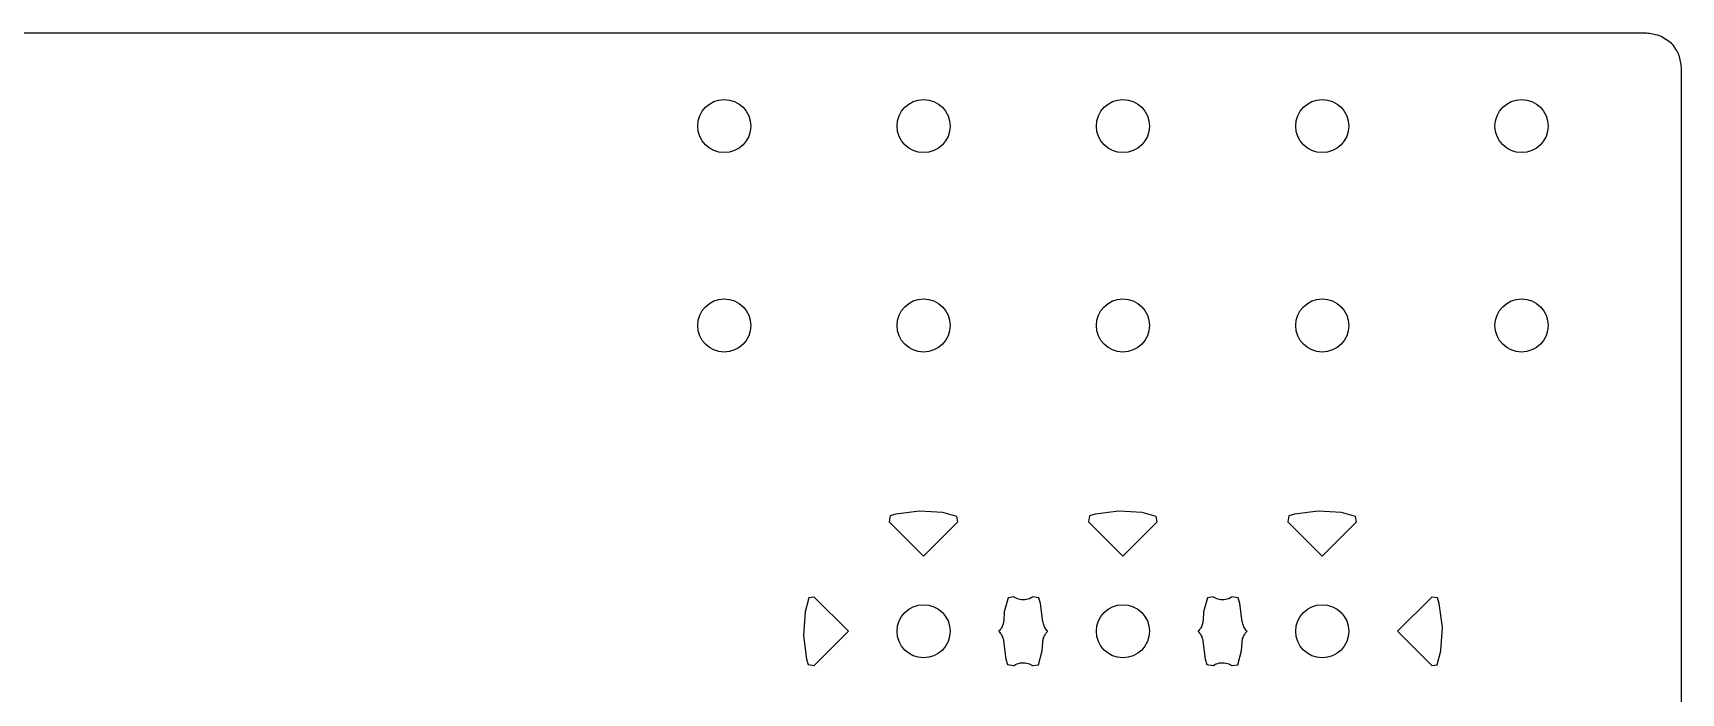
# Model space of a CAD drawing. Extents: x 1.67 to 6.2, y -5.98 to -1.89.
# Drawn here: x 2.5038 to 2.9921, y -4.9592 to -4.7638 of the extents above; entities that cross this region are included whole.
import ezdxf

# ---------------------------------------------------------------- set-up
doc = ezdxf.new("R2010")
doc.units = 0
doc.header["$MEASUREMENT"] = 0
doc.layers.add('BLACK', color=7, linetype='CONTINUOUS')

msp = doc.modelspace()

# ---------------------------------------------------------------- linework, layer by layer
at = {"layer": 'BLACK', "linetype": 'CONTINUOUS'}
for p, q in [((2.48488, -4.76378), (2.9818, -4.76378)), ((2.9818, -4.76378), (2.9818, -4.76378)), ((2.9818, -4.76378), (2.9818, -4.76378)), ((2.9818, -4.76378), (2.9818, -4.76378)), ((2.9818, -4.76378), (2.98187, -4.76378)), ((2.98187, -4.76378), (2.98231, -4.76383)), ((2.98231, -4.76383), (2.98276, -4.76387)), ((2.98276, -4.76387), (2.98509, -4.76434)), ((2.98509, -4.76434), (2.9851, -4.76434)), ((2.9851, -4.76434), (2.9851, -4.76434)), ((2.9851, -4.76434), (2.9851, -4.76434)), ((2.9851, -4.76434), (2.98516, -4.76435)), ((2.98516, -4.76435), (2.98559, -4.76449)), ((2.98559, -4.76449), (2.98602, -4.76462)), ((2.98602, -4.76462), (2.98604, -4.76463)), ((2.98604, -4.76463), (2.98607, -4.76464)), ((2.98607, -4.76464), (2.98647, -4.76486)), ((2.98647, -4.76486), (2.98686, -4.76507)), ((2.98686, -4.76507), (2.98843, -4.76612)), ((2.98843, -4.76612), (2.98844, -4.76612)), ((2.98844, -4.76612), (2.98844, -4.76612)), ((2.98844, -4.76612), (2.98844, -4.76612)), ((2.98844, -4.76612), (2.98849, -4.76616)), ((2.98849, -4.76616), (2.98883, -4.76645)), ((2.98883, -4.76645), (2.98918, -4.76673)), ((2.98918, -4.76673), (2.9892, -4.76676)), ((2.9892, -4.76676), (2.98922, -4.76678)), ((2.98922, -4.76678), (2.9895, -4.76713)), ((2.9895, -4.76713), (2.98979, -4.76748)), ((2.98979, -4.76748), (2.99083, -4.76904)), ((2.99083, -4.76904), (2.99084, -4.76905)), ((2.99084, -4.76905), (2.99084, -4.76905)), ((2.99084, -4.76905), (2.99084, -4.76905)), ((2.99084, -4.76905), (2.99087, -4.7691)), ((2.99087, -4.7691), (2.99108, -4.7695)), ((2.99108, -4.7695), (2.99129, -4.7699)), ((2.99129, -4.7699), (2.9913, -4.76993)), ((2.9913, -4.76993), (2.99131, -4.76995)), ((2.99131, -4.76995), (2.99144, -4.77039)), ((2.99144, -4.77039), (2.99157, -4.77082)), ((2.99157, -4.77082), (2.99203, -4.77315)), ((2.99203, -4.77315), (2.99204, -4.77321)), ((2.99204, -4.77321), (2.99208, -4.77366)), ((2.99208, -4.77366), (2.99213, -4.77411)), ((2.99213, -4.77411), (2.99213, -5.12747)), ((2.75785, -4.90679), (2.75756, -4.90852)), ((2.75948, -4.9063), (2.75785, -4.90679)), ((2.76648, -4.90536), (2.75948, -4.9063)), ((2.77345, -4.9058), (2.76648, -4.90536)), ((2.7776, -4.90691), (2.77345, -4.9058)), ((2.77787, -4.90852), (2.7776, -4.90691)), ((2.81691, -4.90679), (2.81662, -4.90852)), ((2.81853, -4.9063), (2.81691, -4.90679)), ((2.82554, -4.90536), (2.81853, -4.9063)), ((2.8325, -4.9058), (2.82554, -4.90536)), ((2.83666, -4.90691), (2.8325, -4.9058)), ((2.83693, -4.90852), (2.83666, -4.90691)), ((2.87596, -4.90679), (2.87567, -4.90852)), ((2.87759, -4.9063), (2.87596, -4.90679)), ((2.88459, -4.90536), (2.87759, -4.9063)), ((2.89156, -4.9058), (2.88459, -4.90536)), ((2.89571, -4.90691), (2.89156, -4.9058)), ((2.89598, -4.90852), (2.89571, -4.90691)), ((2.75756, -4.90852), (2.76772, -4.91867)), ((2.76772, -4.91867), (2.77787, -4.90852)), ((2.81662, -4.90852), (2.82677, -4.91867)), ((2.82677, -4.91867), (2.83693, -4.90852)), ((2.87567, -4.90852), (2.88583, -4.91867)), ((2.88583, -4.91867), (2.89598, -4.90852)), ((2.73368, -4.93106), (2.73258, -4.93521)), ((2.73529, -4.93079), (2.73368, -4.93106)), ((2.74545, -4.94094), (2.73529, -4.93079)), ((2.79274, -4.93106), (2.79163, -4.93521)), ((2.79445, -4.93077), (2.79274, -4.93106)), ((2.79448, -4.9308), (2.79445, -4.93077)), ((2.79449, -4.93081), (2.79448, -4.9308)), ((2.79451, -4.93082), (2.79449, -4.93081)), ((2.79492, -4.93104), (2.79451, -4.93082)), ((2.79532, -4.93126), (2.79492, -4.93104)), ((2.79534, -4.93126), (2.79532, -4.93126)), ((2.79535, -4.93127), (2.79534, -4.93126)), ((2.7958, -4.93141), (2.79535, -4.93127)), ((2.79624, -4.93155), (2.7958, -4.93141)), ((2.79625, -4.93155), (2.79624, -4.93155)), ((2.79627, -4.93155), (2.79625, -4.93155)), ((2.79673, -4.9316), (2.79627, -4.93155)), ((2.79719, -4.93165), (2.79673, -4.9316)), ((2.79721, -4.93165), (2.79719, -4.93165)), ((2.79723, -4.93165), (2.79721, -4.93165)), ((2.79769, -4.93161), (2.79723, -4.93165)), ((2.79815, -4.93157), (2.79769, -4.93161)), ((2.79817, -4.93156), (2.79815, -4.93157)), ((2.79818, -4.93156), (2.79817, -4.93156)), ((2.79863, -4.93143), (2.79818, -4.93156)), ((2.79907, -4.9313), (2.79863, -4.93143)), ((2.79909, -4.93129), (2.79907, -4.9313)), ((2.7991, -4.93129), (2.79909, -4.93129)), ((2.79951, -4.93107), (2.7991, -4.93129)), ((2.79992, -4.93086), (2.79951, -4.93107)), ((2.79994, -4.93085), (2.79992, -4.93086)), ((2.79995, -4.93084), (2.79994, -4.93085)), ((2.80004, -4.93077), (2.79995, -4.93084)), ((2.80187, -4.93108), (2.80004, -4.93077)), ((2.80236, -4.93271), (2.80187, -4.93108)), ((2.85179, -4.93106), (2.85069, -4.93521)), ((2.8535, -4.93077), (2.85179, -4.93106)), ((2.85353, -4.9308), (2.8535, -4.93077)), ((2.85355, -4.93081), (2.85353, -4.9308)), ((2.85356, -4.93082), (2.85355, -4.93081)), ((2.85397, -4.93104), (2.85356, -4.93082)), ((2.85438, -4.93126), (2.85397, -4.93104)), ((2.85439, -4.93126), (2.85438, -4.93126)), ((2.85441, -4.93127), (2.85439, -4.93126)), ((2.85485, -4.93141), (2.85441, -4.93127)), ((2.85529, -4.93155), (2.85485, -4.93141)), ((2.85531, -4.93155), (2.85529, -4.93155)), ((2.85533, -4.93155), (2.85531, -4.93155)), ((2.85579, -4.9316), (2.85533, -4.93155)), ((2.85625, -4.93165), (2.85579, -4.9316)), ((2.85626, -4.93165), (2.85625, -4.93165)), ((2.85628, -4.93165), (2.85626, -4.93165)), ((2.85674, -4.93161), (2.85628, -4.93165)), ((2.8572, -4.93157), (2.85674, -4.93161)), ((2.85722, -4.93156), (2.8572, -4.93157)), ((2.85724, -4.93156), (2.85722, -4.93156)), ((2.85768, -4.93143), (2.85724, -4.93156)), ((2.85813, -4.9313), (2.85768, -4.93143)), ((2.85814, -4.93129), (2.85813, -4.9313)), ((2.85816, -4.93129), (2.85814, -4.93129)), ((2.85857, -4.93107), (2.85816, -4.93129)), ((2.85898, -4.93086), (2.85857, -4.93107)), ((2.85899, -4.93085), (2.85898, -4.93086)), ((2.85901, -4.93084), (2.85899, -4.93085)), ((2.85909, -4.93077), (2.85901, -4.93084)), ((2.86093, -4.93108), (2.85909, -4.93077)), ((2.86142, -4.93271), (2.86093, -4.93108)), ((2.91825, -4.93079), (2.9081, -4.94094)), ((2.91998, -4.93108), (2.91825, -4.93079)), ((2.92047, -4.93271), (2.91998, -4.93108)), ((2.73258, -4.93521), (2.73213, -4.94218)), ((2.79163, -4.93521), (2.79147, -4.93772)), ((2.80308, -4.9381), (2.80236, -4.93271)), ((2.85069, -4.93521), (2.85053, -4.93772)), ((2.86214, -4.9381), (2.86142, -4.93271)), ((2.92141, -4.93971), (2.92047, -4.93271)), ((2.73529, -4.9511), (2.74545, -4.94094)), ((2.79004, -4.94089), (2.78999, -4.94094)), ((2.78999, -4.94094), (2.79001, -4.94096)), ((2.79001, -4.94096), (2.79005, -4.94101)), ((2.79023, -4.94066), (2.79004, -4.94089)), ((2.79005, -4.94101), (2.79013, -4.94111)), ((2.79013, -4.94111), (2.79023, -4.9412)), ((2.79044, -4.94044), (2.79023, -4.94066)), ((2.79023, -4.9412), (2.79043, -4.94149)), ((2.79053, -4.94029), (2.79044, -4.94044)), ((2.79065, -4.94015), (2.79053, -4.94029)), ((2.79079, -4.93989), (2.79065, -4.94015)), ((2.79095, -4.93963), (2.79079, -4.93989)), ((2.79102, -4.93946), (2.79095, -4.93963)), ((2.7911, -4.9393), (2.79102, -4.93946)), ((2.79119, -4.93902), (2.7911, -4.9393)), ((2.7913, -4.93874), (2.79119, -4.93902)), ((2.79133, -4.93856), (2.7913, -4.93874)), ((2.79138, -4.93839), (2.79133, -4.93856)), ((2.79141, -4.93809), (2.79138, -4.93839)), ((2.79147, -4.93779), (2.79141, -4.93809)), ((2.79147, -4.93772), (2.79147, -4.93779)), ((2.80311, -4.93822), (2.80308, -4.9381)), ((2.80312, -4.93835), (2.80311, -4.93822)), ((2.80322, -4.93869), (2.80312, -4.93835)), ((2.8033, -4.93903), (2.80322, -4.93869)), ((2.80336, -4.93915), (2.8033, -4.93903)), ((2.80339, -4.93927), (2.80336, -4.93915)), ((2.80356, -4.93959), (2.80339, -4.93927)), ((2.8037, -4.93991), (2.80356, -4.93959)), ((2.80378, -4.94001), (2.8037, -4.93991)), ((2.80383, -4.94013), (2.80378, -4.94001)), ((2.80405, -4.9404), (2.80383, -4.94013)), ((2.80395, -4.9416), (2.80405, -4.94144)), ((2.80426, -4.94069), (2.80405, -4.9404)), ((2.80405, -4.94144), (2.80426, -4.94123)), ((2.80435, -4.94078), (2.80426, -4.94069)), ((2.80426, -4.94123), (2.80445, -4.941)), ((2.80443, -4.94088), (2.80435, -4.94078)), ((2.80448, -4.94093), (2.80443, -4.94088)), ((2.80445, -4.941), (2.8045, -4.94094)), ((2.8045, -4.94094), (2.80448, -4.94093)), ((2.8491, -4.94089), (2.84904, -4.94094)), ((2.84904, -4.94094), (2.84906, -4.94096)), ((2.84906, -4.94096), (2.84911, -4.94101)), ((2.84929, -4.94066), (2.8491, -4.94089)), ((2.84911, -4.94101), (2.84919, -4.94111)), ((2.84919, -4.94111), (2.84928, -4.9412)), ((2.84928, -4.9412), (2.84949, -4.94149)), ((2.84949, -4.94044), (2.84929, -4.94066)), ((2.84959, -4.94029), (2.84949, -4.94044)), ((2.84971, -4.94015), (2.84959, -4.94029)), ((2.84985, -4.93989), (2.84971, -4.94015)), ((2.85001, -4.93963), (2.84985, -4.93989)), ((2.85007, -4.93946), (2.85001, -4.93963)), ((2.85016, -4.9393), (2.85007, -4.93946)), ((2.85025, -4.93902), (2.85016, -4.9393)), ((2.85035, -4.93874), (2.85025, -4.93902)), ((2.85039, -4.93856), (2.85035, -4.93874)), ((2.85044, -4.93839), (2.85039, -4.93856)), ((2.85047, -4.93809), (2.85044, -4.93839)), ((2.85052, -4.93779), (2.85047, -4.93809)), ((2.85053, -4.93772), (2.85052, -4.93779)), ((2.86217, -4.93822), (2.86214, -4.9381)), ((2.86218, -4.93835), (2.86217, -4.93822)), ((2.86228, -4.93869), (2.86218, -4.93835)), ((2.86236, -4.93903), (2.86228, -4.93869)), ((2.86241, -4.93915), (2.86236, -4.93903)), ((2.86245, -4.93927), (2.86241, -4.93915)), ((2.86261, -4.93959), (2.86245, -4.93927)), ((2.86276, -4.93991), (2.86261, -4.93959)), ((2.86283, -4.94001), (2.86276, -4.93991)), ((2.86289, -4.94013), (2.86283, -4.94001)), ((2.86311, -4.9404), (2.86289, -4.94013)), ((2.86301, -4.9416), (2.86311, -4.94144)), ((2.86332, -4.94069), (2.86311, -4.9404)), ((2.86311, -4.94144), (2.86331, -4.94123)), ((2.86331, -4.94123), (2.8635, -4.941)), ((2.86341, -4.94078), (2.86332, -4.94069)), ((2.86349, -4.94088), (2.86341, -4.94078)), ((2.86354, -4.94093), (2.86349, -4.94088)), ((2.8635, -4.941), (2.86356, -4.94094)), ((2.86356, -4.94094), (2.86354, -4.94093)), ((2.9081, -4.94094), (2.91825, -4.9511)), ((2.92097, -4.94668), (2.92141, -4.93971)), ((2.73213, -4.94218), (2.73307, -4.94918)), ((2.79043, -4.94149), (2.79065, -4.94176)), ((2.79065, -4.94176), (2.79071, -4.94188)), ((2.79071, -4.94188), (2.79079, -4.94198)), ((2.79079, -4.94198), (2.79093, -4.9423)), ((2.79093, -4.9423), (2.7911, -4.94262)), ((2.7911, -4.94262), (2.79113, -4.94274)), ((2.79113, -4.94274), (2.79118, -4.94286)), ((2.79118, -4.94286), (2.79126, -4.9432)), ((2.79126, -4.9432), (2.79136, -4.94354)), ((2.79136, -4.94354), (2.79137, -4.94367)), ((2.79137, -4.94367), (2.7914, -4.94379)), ((2.7914, -4.94379), (2.79212, -4.94918)), ((2.80286, -4.94668), (2.80302, -4.94417)), ((2.80302, -4.9441), (2.80307, -4.9438)), ((2.80302, -4.94417), (2.80302, -4.9441)), ((2.80307, -4.9438), (2.8031, -4.9435)), ((2.8031, -4.9435), (2.80316, -4.94333)), ((2.80316, -4.94333), (2.80319, -4.94315)), ((2.80319, -4.94315), (2.8033, -4.94287)), ((2.8033, -4.94287), (2.80338, -4.94259)), ((2.80338, -4.94259), (2.80347, -4.94243)), ((2.80347, -4.94243), (2.80354, -4.94226)), ((2.80354, -4.94226), (2.8037, -4.942)), ((2.8037, -4.942), (2.80384, -4.94174)), ((2.80384, -4.94174), (2.80395, -4.9416)), ((2.84949, -4.94149), (2.84971, -4.94176)), ((2.84971, -4.94176), (2.84977, -4.94188)), ((2.84977, -4.94188), (2.84984, -4.94198)), ((2.84984, -4.94198), (2.84999, -4.9423)), ((2.84999, -4.9423), (2.85015, -4.94262)), ((2.85015, -4.94262), (2.85019, -4.94274)), ((2.85019, -4.94274), (2.85024, -4.94286)), ((2.85024, -4.94286), (2.85032, -4.9432)), ((2.85032, -4.9432), (2.85042, -4.94354)), ((2.85042, -4.94354), (2.85043, -4.94367)), ((2.85043, -4.94367), (2.85046, -4.94379)), ((2.85046, -4.94379), (2.85118, -4.94918)), ((2.86191, -4.94668), (2.86207, -4.94417)), ((2.86207, -4.94417), (2.86208, -4.9441)), ((2.86208, -4.9441), (2.86213, -4.9438)), ((2.86213, -4.9438), (2.86216, -4.9435)), ((2.86216, -4.9435), (2.86221, -4.94333)), ((2.86221, -4.94333), (2.86224, -4.94315)), ((2.86224, -4.94315), (2.86235, -4.94287)), ((2.86235, -4.94287), (2.86244, -4.94259)), ((2.86244, -4.94259), (2.86253, -4.94243)), ((2.86253, -4.94243), (2.86259, -4.94226)), ((2.86259, -4.94226), (2.86275, -4.942)), ((2.86275, -4.942), (2.86289, -4.94174)), ((2.86289, -4.94174), (2.86301, -4.9416)), ((2.73307, -4.94918), (2.73356, -4.95081)), ((2.73356, -4.95081), (2.73529, -4.9511)), ((2.79212, -4.94918), (2.79262, -4.95081)), ((2.79262, -4.95081), (2.79445, -4.95112)), ((2.79445, -4.95112), (2.79454, -4.95105)), ((2.79454, -4.95105), (2.79455, -4.95104)), ((2.79455, -4.95104), (2.79456, -4.95103)), ((2.79456, -4.95103), (2.79497, -4.95082)), ((2.79497, -4.95082), (2.79538, -4.9506)), ((2.79538, -4.9506), (2.7954, -4.9506)), ((2.7954, -4.9506), (2.79542, -4.95059)), ((2.79542, -4.95059), (2.79586, -4.95046)), ((2.79586, -4.95046), (2.79631, -4.95033)), ((2.79631, -4.95033), (2.79632, -4.95033)), ((2.79632, -4.95033), (2.79634, -4.95032)), ((2.79634, -4.95032), (2.7968, -4.95028)), ((2.7968, -4.95028), (2.79726, -4.95024)), ((2.79726, -4.95024), (2.79728, -4.95024)), ((2.79728, -4.95024), (2.7973, -4.95024)), ((2.7973, -4.95024), (2.79776, -4.95029)), ((2.79776, -4.95029), (2.79822, -4.95034)), ((2.79822, -4.95034), (2.79823, -4.95034)), ((2.79823, -4.95034), (2.79825, -4.95034)), ((2.79825, -4.95034), (2.7987, -4.95048)), ((2.7987, -4.95048), (2.79914, -4.95062)), ((2.79914, -4.95062), (2.79915, -4.95063)), ((2.79915, -4.95063), (2.79917, -4.95063)), ((2.79917, -4.95063), (2.79958, -4.95086)), ((2.79958, -4.95086), (2.79998, -4.95107)), ((2.79998, -4.95107), (2.79999, -4.95108)), ((2.79999, -4.95108), (2.80001, -4.95109)), ((2.80001, -4.95109), (2.80004, -4.95112)), ((2.80004, -4.95112), (2.80175, -4.95083)), ((2.80175, -4.95083), (2.80286, -4.94668)), ((2.85118, -4.94918), (2.85167, -4.95081)), ((2.85167, -4.95081), (2.85351, -4.95112)), ((2.85351, -4.95112), (2.85359, -4.95105)), ((2.85359, -4.95105), (2.85361, -4.95104)), ((2.85361, -4.95104), (2.85362, -4.95103)), ((2.85362, -4.95103), (2.85403, -4.95082)), ((2.85403, -4.95082), (2.85444, -4.9506)), ((2.85444, -4.9506), (2.85446, -4.9506)), ((2.85446, -4.9506), (2.85447, -4.95059)), ((2.85447, -4.95059), (2.85491, -4.95046)), ((2.85491, -4.95046), (2.85536, -4.95033)), ((2.85536, -4.95033), (2.85538, -4.95033)), ((2.85538, -4.95033), (2.85539, -4.95032)), ((2.85539, -4.95032), (2.85585, -4.95028)), ((2.85585, -4.95028), (2.85632, -4.95024)), ((2.85632, -4.95024), (2.85633, -4.95024)), ((2.85633, -4.95024), (2.85635, -4.95024)), ((2.85635, -4.95024), (2.85681, -4.95029)), ((2.85681, -4.95029), (2.85727, -4.95034)), ((2.85727, -4.95034), (2.85729, -4.95034)), ((2.85729, -4.95034), (2.85731, -4.95034)), ((2.85731, -4.95034), (2.85775, -4.95048)), ((2.85775, -4.95048), (2.85819, -4.95062)), ((2.85819, -4.95062), (2.85821, -4.95063)), ((2.85821, -4.95063), (2.85822, -4.95063)), ((2.85822, -4.95063), (2.85863, -4.95086)), ((2.85863, -4.95086), (2.85904, -4.95107)), ((2.85904, -4.95107), (2.85905, -4.95108)), ((2.85905, -4.95108), (2.85907, -4.95109)), ((2.85907, -4.95109), (2.8591, -4.95112)), ((2.8591, -4.95112), (2.86081, -4.95083)), ((2.86081, -4.95083), (2.86191, -4.94668)), ((2.91825, -4.9511), (2.91986, -4.95083)), ((2.91986, -4.95083), (2.92097, -4.94668))]:
    msp.add_line(p, q, dxfattribs=at)
at = {"layer": 'BLACK'}
for centre in [(2.70866, -4.79134), (2.76772, -4.79134), (2.82677, -4.79134), (2.88583, -4.79134), (2.94488, -4.79134), (2.70866, -4.85039), (2.76772, -4.85039), (2.82677, -4.85039), (2.88583, -4.85039), (2.94488, -4.85039), (2.76772, -4.94094), (2.82677, -4.94094), (2.88583, -4.94094)]:
    msp.add_circle(centre, 0.00787, dxfattribs=at)

doc.saveas('drawing.dxf')
